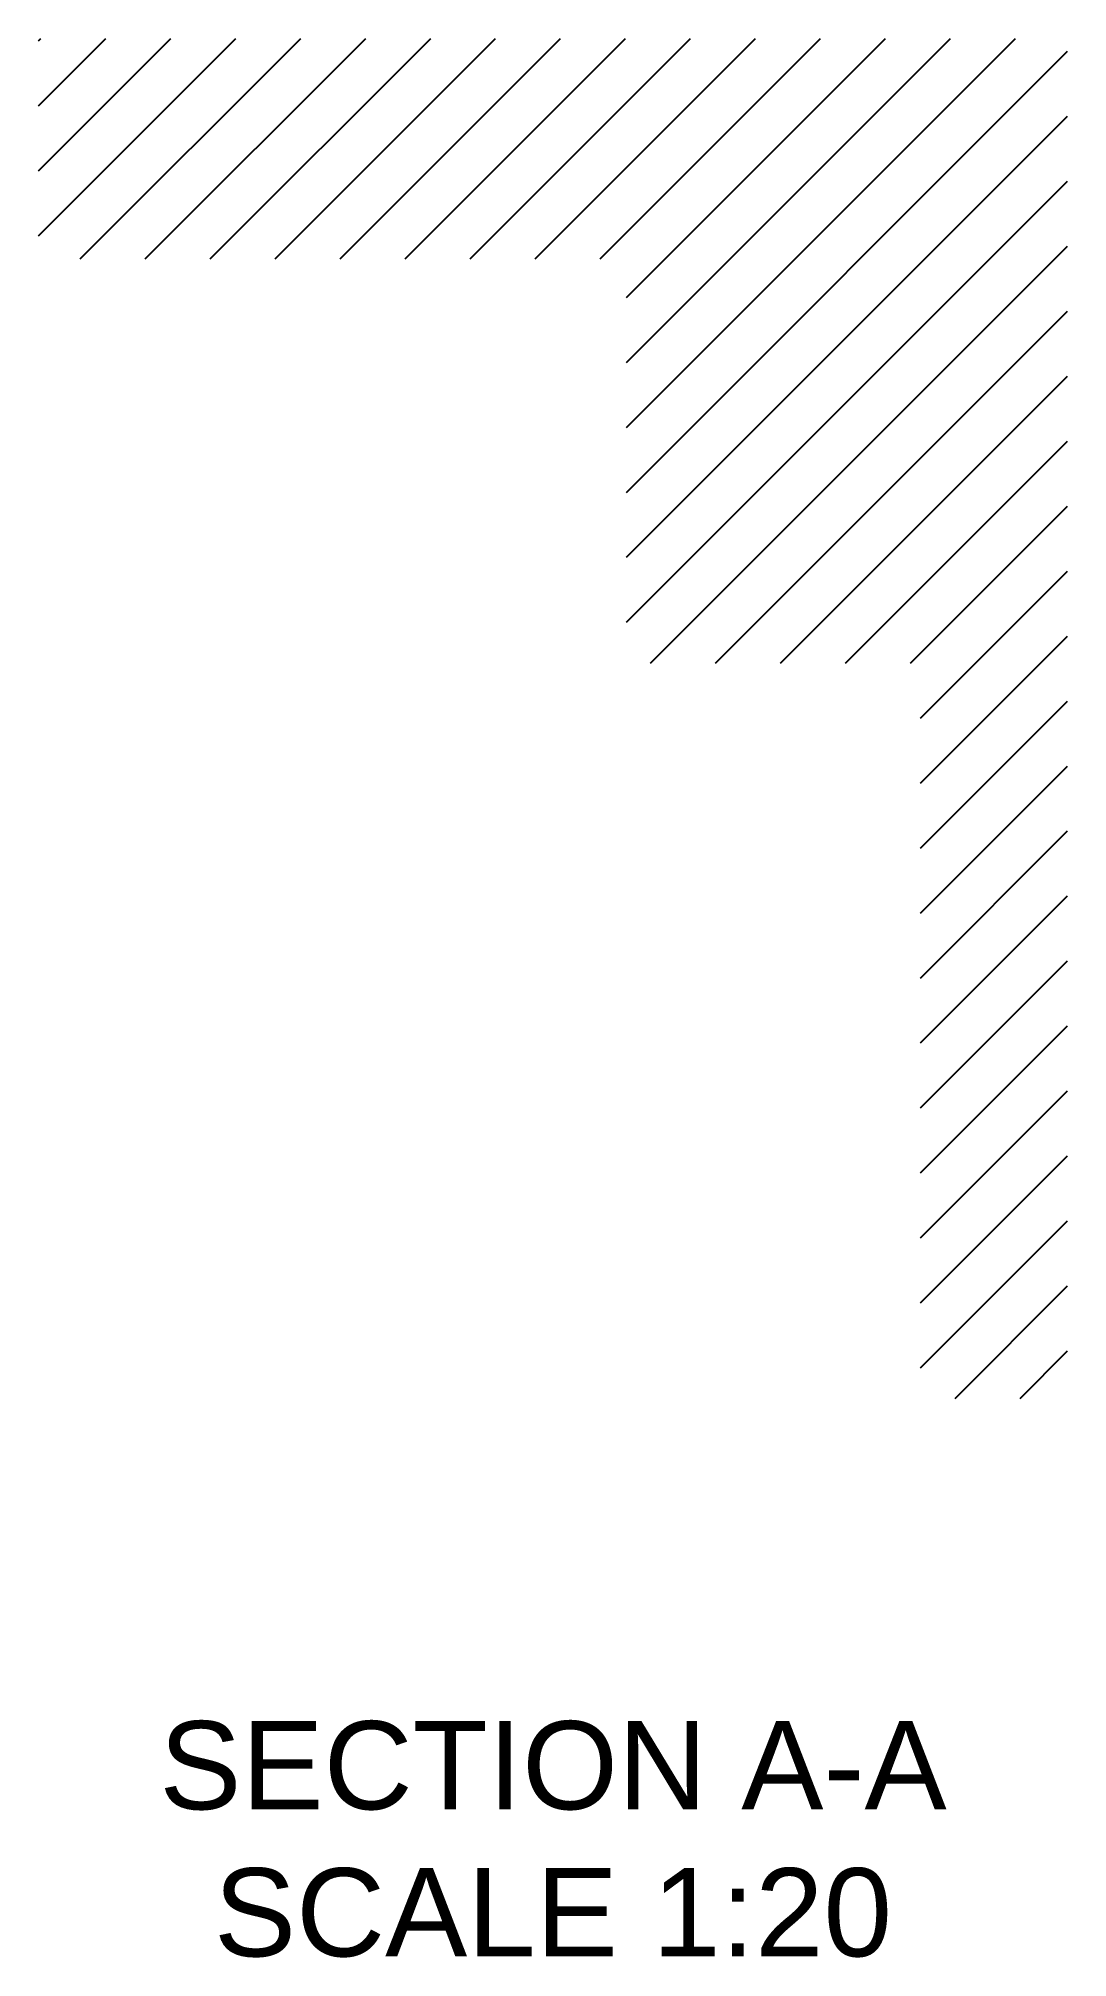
# Paper-space layout 'Layout3' of a CAD drawing. Header units: inches. Extents: x 5.85 to 8.65, y 0.82 to 6.04.
import ezdxf

# ---------------------------------------------------------------- set-up
doc = ezdxf.new("R2010")
doc.units = ezdxf.units.IN
doc.header["$MEASUREMENT"] = 0
doc.layers.add('MD_Annotation', color=7, linetype='Continuous', lineweight=25)
doc.layers.add('MD_Hatching', color=7, linetype='Continuous', lineweight=25)
doc.styles.get("Standard").update_dxf_attribs({"font": 'arial.ttf'})

psp = doc.layouts.new('Layout3')

# ---------------------------------------------------------------- hatches: boundary and pattern name
at = {"layer": 'MD_Hatching'}
h = psp.add_hatch(dxfattribs=at)
h.set_pattern_fill('ANSI31', color=256, style=0)
h.paths.add_polyline_path([(8.2536, 4.337), (8.2536, 2.337), (8.6536, 2.337), (8.6536, 6.037), (5.8536, 6.037), (5.8536, 5.437), (7.4536, 5.437), (7.4536, 4.337)], flags=0)

# ---------------------------------------------------------------- texts
at = {"layer": 'MD_Annotation', "insert": (7.2536, 1.459), "char_height": 0.24, "width": 2.24824, "attachment_point": 2}
psp.add_mtext('SECTION A-A\\PSCALE 1:20', dxfattribs=at)

doc.saveas('drawing.dxf')
